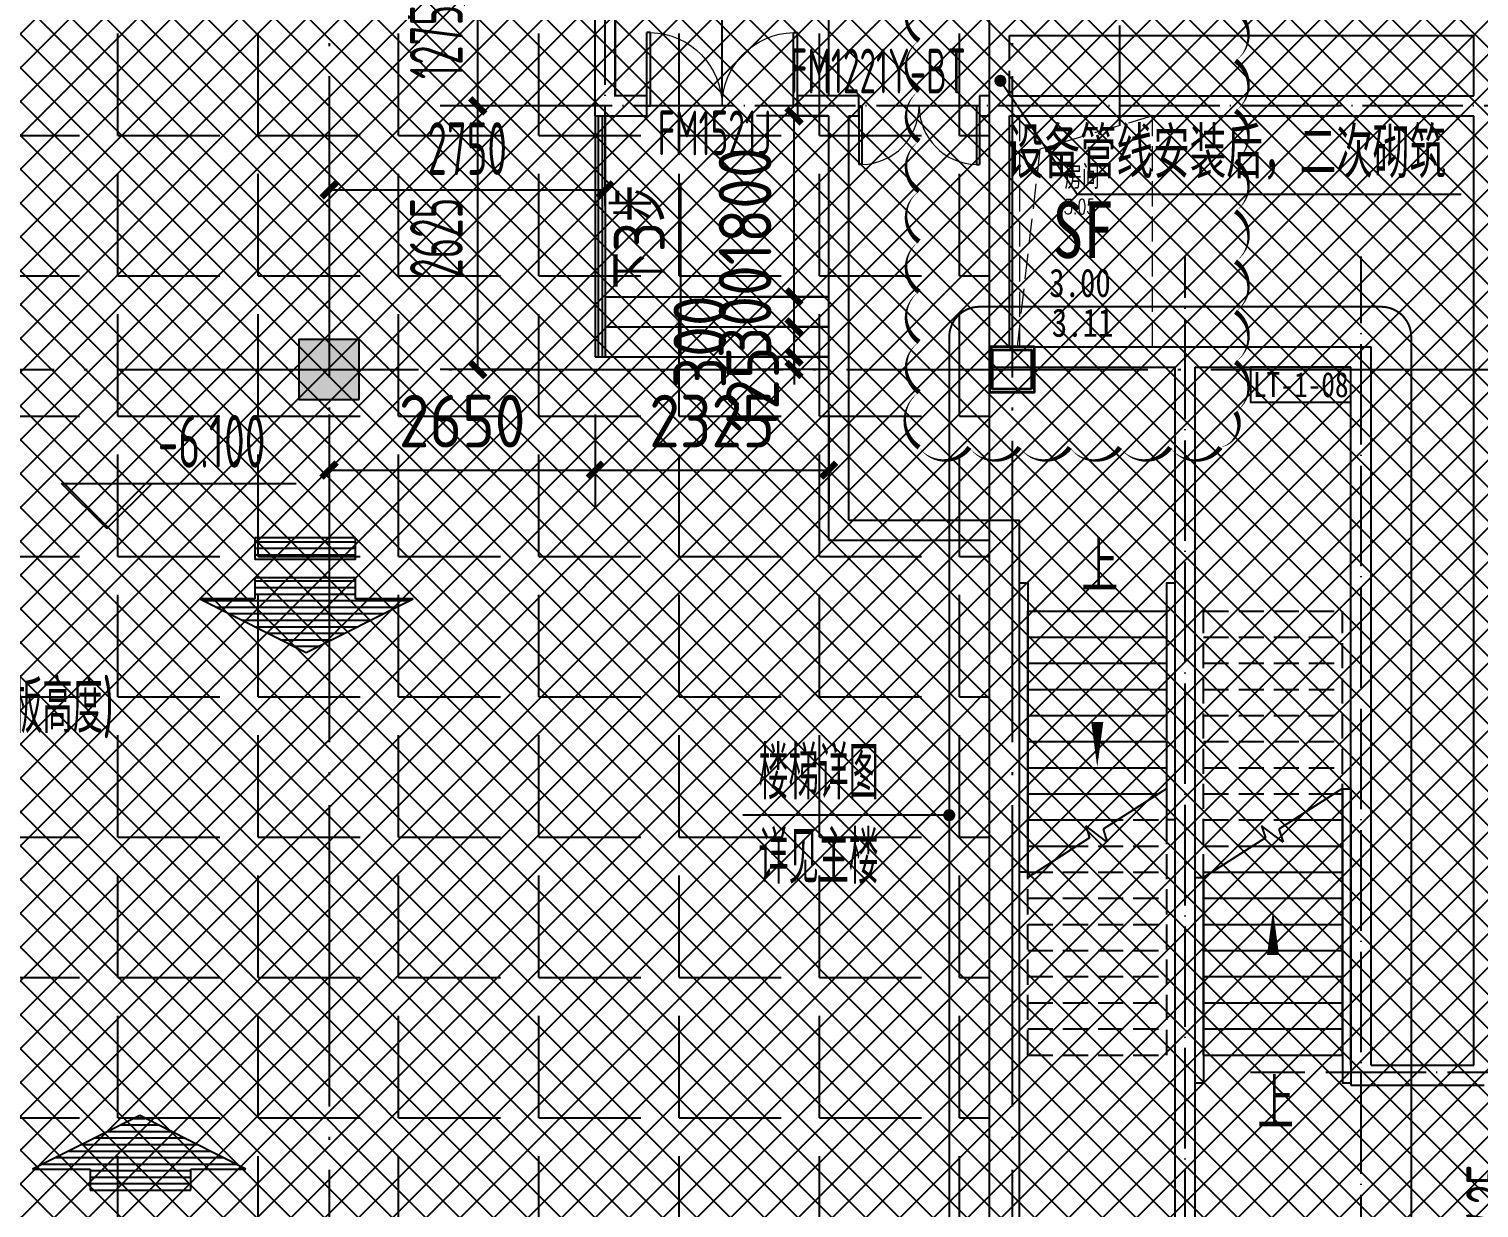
# Model space of a CAD drawing. Extents: x -473190 to 2138458, y -81875 to 2633646.
# Drawn here: x -23486 to -9048, y 101462 to 113201 of the extents above; entities that cross this region are included whole.
import ezdxf
from ezdxf.enums import TextEntityAlignment as Align

# ---------------------------------------------------------------- set-up
doc = ezdxf.new("R2010")
doc.units = 0
doc.header["$LTSCALE"] = 1000
for name, pattern in [('__DASH', [0.35, 0.25, -0.1]), ('DASH', [0.35, 0.25, -0.1]), ('DOTE', [2.42, 2, -0.2, 0.02, -0.2])]:
    doc.linetypes.add(name, pattern=pattern)
for name, color, linetype, lineweight in [('A-2F-WALL$0$A-PUB_TEXT', 7, 'Continuous', 15), ('HOLE', 52, 'Continuous', 15), ('钢柱', 51, 'Continuous', 35)]:
    doc.layers.add(name, color=color, linetype=linetype, lineweight=lineweight)
for name, color, linetype in [('A-BEAM', 4, 'Continuous'), ('A-COLUMN', 2, 'Continuous'), ('A-DIM_ELEV', 3, 'Continuous'), ('A-DIM_SYMB', 3, 'Continuous'), ('A-PUB_TEXT', 7, 'Continuous'), ('A-ROOM_NAME', 23, 'Continuous'), ('A-STAIR', 3, 'Continuous'), ('A-WALL', 2, 'Continuous'), ('DIM_LEAD', 3, 'Continuous'), ('DIM_SYMB', 3, 'Continuous'), ('DOOR_FIRE', 4, 'Continuous'), ('DOOR_FIRE_TEXT', 7, 'Continuous'), ('DOTE', 1, 'DOTE'), ('HANDRAIL', 3, 'Continuous'), ('PUB_DIM', 3, 'Continuous'), ('PUB_HATCH', 8, 'Continuous'), ('PUB_TEXT', 7, 'Continuous'), ('SPACE', 7, 'Continuous'), ('SRC-03F$0$A-SYMB-NUMB-T', 4, 'Continuous'), ('SRC-03F$0$A-WALL', 7, 'Continuous'), ('索引线', 252, 'Continuous'), ('雨棚投影', 147, 'Continuous')]:
    doc.layers.add(name, color=color, linetype=linetype)
doc.styles.add('8B2_01', font='simhei.ttf', dxfattribs={"width": 0.8})
doc.styles.add('8B2_02', font='tssdeng.shx', dxfattribs={"width": 0.6, "bigfont": 'TSSDCHN.shx'})
doc.styles.add('_TCH_DIM', font='SIMPLEX', dxfattribs={"bigfont": 'GBCBIG'})
doc.styles.add('_TCH_DIM_T3', font='tssdeng.shx', dxfattribs={"width": 0.564706, "bigfont": '@@@tssdchn.shx'})
doc.styles.add('_TCH_SPACE', font='SIMPLEX', dxfattribs={"height": 5, "bigfont": 'GBCBIG'})
doc.styles.add('_TCH_WINDOW', font='tssdeng.shx', dxfattribs={"width": 0.8, "height": 3.5, "bigfont": 'tssdchn.shx'})
doc.styles.add('SRC-03F$0$ECADI-TXT', font='simplex.shx', dxfattribs={"bigfont": 'hztxt.shx'})
doc.styles.get("Standard").update_dxf_attribs({"font": 'gbenor.shx', "bigfont": 'gbcbig.shx'})
doc.styles.add('STANDARD_T3', font='gbenor.shx', dxfattribs={"bigfont": 'gbcbig.shx'})
doc.dimstyles.new('_TCH_ARCH&&150', dxfattribs={"dimtxt": 525, "dimasz": 150, "dimexe": 375, "dimexo": 450, "dimgap": 150, "dimtad": 1, "dimdec": 0, "dimzin": 0, "dimdsep": 46, "dimtxsty": '_TCH_DIM_T3', "dimblk": 'ARCHTICK', "dimcen": 0.09, "dimclrt": 7, "dimazin": 2, "dimtfac": 1, "dimtdec": 0, "dimtix": 1, "dimtmove": 2, "dimatfit": 3, "dimfxl": 0, "dimtolj": 1, "dimtzin": 0, "dimarcsym": 0})
doc.dimstyles.new('STANDARD&&150', dxfattribs={"dimtxt": 525, "dimasz": 150, "dimexe": 375, "dimexo": 450, "dimgap": 225, "dimtad": 1, "dimdec": 0, "dimzin": 0, "dimdsep": 46, "dimtxsty": 'STANDARD_T3', "dimblk": 'ARCHTICK', "dimcen": 0.09, "dimadec": 0, "dimazin": 0, "dimtfac": 1, "dimtdec": 0, "dimtix": 1, "dimtmove": 2, "dimatfit": 3, "dimfxl": 0, "dimtolj": 1, "dimtzin": 0, "dimarcsym": 0})
pattern_1 = [(180, (1311608.96, -1168846.2), (8e-15, -101.6), [])]

# ---------------------------------------------------------------- blocks, each defined once
blk = doc.blocks.new('_ArchTick')
at = {"color": 0, "linetype": 'ByBlock', "const_width": 0.4}
blk.add_lwpolyline([(-0.5, -0.5), (0.5, 0.5)], dxfattribs=at)
blk = doc.blocks.new('*D5297')
at = {"layer": 'Defpoints', "color": 0, "transparency": 16777216}
for p in [(80981, -84993), (81636, -84993), (81636, -86418)]:
    blk.add_point(p, dxfattribs=at)
at = {"layer": 'PUB_DIM', "color": 0, "lineweight": -2, "transparency": 16777216}
for p, q in [((81186, -84993), (80606, -84993)), ((80981, -86418), (80981, -84993)), ((81186, -86418), (80606, -86418))]:
    blk.add_line(p, q, dxfattribs=at)
at = {"layer": 'PUB_DIM', "color": 0, "lineweight": -2, "transparency": 16777216, "xscale": 150, "yscale": 150, "zscale": 150}
for p, rotation in [((80981, -84993), 90), ((80981, -86418), 270)]:
    blk.add_blockref('_ArchTick', p, dxfattribs=dict(at, rotation=rotation))
at = {"layer": 'PUB_DIM', "color": 7, "transparency": 16777216, "insert": (80569, -85706), "char_height": 525, "attachment_point": 5, "rotation": 90, "style": '_TCH_DIM_T3'}
blk.add_mtext('\\A1;1425', dxfattribs=at)
blk = doc.blocks.new('TH66')
h = blk.add_hatch()
h.set_pattern_fill('ANSI31', color=246, scale=64, angle=135, style=0)
h.set_pattern_definition(pattern_1)
h.paths.add_polyline_path([(1277447, 511619), (1277447, 511948), (1278305, 511948), (1276651, 512782), (1274986, 511948), (1275880, 511948), (1275880, 511619)])
h = blk.add_hatch()
h.set_pattern_fill('ANSI31', color=246, scale=64, angle=135, style=0)
h.set_pattern_definition(pattern_1)
h.paths.add_polyline_path([(1277447, 510999), (1277447, 511335), (1275880, 511335), (1275880, 510999)])
at = {"color": 2}
for p, q in [((1276651, 512782), (1274986, 511948)), ((1278305, 511948), (1276651, 512782)), ((1274986, 511948), (1275880, 511948)), ((1275880, 511948), (1275880, 511619)), ((1277447, 511948), (1278305, 511948)), ((1277447, 511619), (1277447, 511948)), ((1275880, 511619), (1277447, 511619)), ((1275880, 511335), (1277447, 511335)), ((1275880, 511335), (1275880, 510999)), ((1277447, 510999), (1277447, 511335)), ((1275880, 510999), (1277447, 510999))]:
    blk.add_line(p, q, dxfattribs=at)
blk = doc.blocks.new('A$C145B3C7C')
h = blk.add_hatch()
h.set_pattern_fill('ANSI31', color=5, scale=40.96, angle=315, style=0)
h.set_pattern_definition([(360, (-157282.66, -26652.794), (3e-14, 65.024), [])])
h.paths.add_polyline_path([(61472, -59326), (61472, -59115), (62021, -59115), (60963, -58582), (59897, -59115), (60469, -59115), (60469, -59326)])
at = {"color": 2}
for p, q in [((60963, -58582), (59897, -59115)), ((62021, -59115), (60963, -58582)), ((59897, -59115), (60469, -59115)), ((60469, -59115), (60469, -59326)), ((61472, -59115), (62021, -59115)), ((61472, -59326), (61472, -59115)), ((60469, -59326), (61472, -59326))]:
    blk.add_line(p, q, dxfattribs=at)
at = {"xscale": 0.6400000000000001, "yscale": 0.6400000000000001, "zscale": 0.6400000000000001, "rotation": 180}
blk.add_blockref('TH66', (879676, 274208), dxfattribs=at)
blk = doc.blocks.new('A$C00330F2E')
at = {"layer": '钢柱', "color": 4, "lineweight": 35}
for points in [[(40675, -45100), (40225, -45100), (40225, -45550), (40675, -45550)], [(40645, -45520), (40255, -45520), (40255, -45130), (40645, -45130)]]:
    blk.add_lwpolyline(points, close=True, dxfattribs=at)
blk = doc.blocks.new('A$C4F5A101F')
at = {"layer": 'DOTE', "color": 16, "linetype": 'DOTE', "ltscale": 1.5}
for p, q in [((-223139.7, 16373.7), (-223139.7, -213765.2)), ((-216339.7, 16373.7), (-216339.7, -213765.2)), ((-297848.4, -48257.4), (-173939.7, -48257.4))]:
    blk.add_line(p, q, dxfattribs=at)
blk = doc.blocks.new('*D5505')
at = {"layer": 'Defpoints', "color": 0, "transparency": 16777216}
for p in [(36005, -28675), (36991, -28675), (36991, -31300)]:
    blk.add_point(p, dxfattribs=at)
at = {"layer": 'PUB_DIM', "color": 0, "lineweight": -2, "transparency": 16777216}
for p, q in [((36541, -28675), (35630, -28675)), ((36005, -31300), (36005, -28675)), ((36541, -31300), (35630, -31300))]:
    blk.add_line(p, q, dxfattribs=at)
at = {"layer": 'PUB_DIM', "color": 0, "lineweight": -2, "transparency": 16777216, "xscale": 150, "yscale": 150, "zscale": 150}
for p, rotation in [((36005, -28675), 90), ((36005, -31300), 270)]:
    blk.add_blockref('_ArchTick', p, dxfattribs=dict(at, rotation=rotation))
at = {"layer": 'PUB_DIM', "color": 7, "transparency": 16777216, "insert": (35593, -29988), "char_height": 525, "attachment_point": 5, "rotation": 90, "style": '_TCH_DIM_T3'}
blk.add_mtext('\\A1;2625', dxfattribs=at)
blk = doc.blocks.new('*D5506')
at = {"layer": 'Defpoints', "color": 0, "transparency": 16777216}
for p in [(36005, -27400), (36991, -27400), (36991, -28675)]:
    blk.add_point(p, dxfattribs=at)
at = {"layer": 'PUB_DIM', "color": 0, "lineweight": -2, "transparency": 16777216}
for p, q in [((36541, -27400), (35630, -27400)), ((36005, -28675), (36005, -27400)), ((36541, -28675), (35630, -28675))]:
    blk.add_line(p, q, dxfattribs=at)
at = {"layer": 'PUB_DIM', "color": 0, "lineweight": -2, "transparency": 16777216, "xscale": 150, "yscale": 150, "zscale": 150}
for p, rotation in [((36005, -27400), 90), ((36005, -28675), 270)]:
    blk.add_blockref('_ArchTick', p, dxfattribs=dict(at, rotation=rotation))
at = {"layer": 'PUB_DIM', "color": 7, "transparency": 16777216, "insert": (35593, -28038), "char_height": 525, "attachment_point": 5, "rotation": 90, "style": '_TCH_DIM_T3'}
blk.add_mtext('\\A1;1275', dxfattribs=at)
blk = doc.blocks.new('*D5539')
at = {"layer": 'Defpoints', "color": 0, "transparency": 16777216}
for p in [(34525, -28715), (37275, -28715), (37275, -29512)]:
    blk.add_point(p, dxfattribs=at)
at = {"layer": 'PUB_DIM', "color": 0, "lineweight": -2, "transparency": 16777216}
for p, q in [((34525, -29165), (34525, -29887)), ((37275, -29165), (37275, -29887)), ((34525, -29512), (37275, -29512))]:
    blk.add_line(p, q, dxfattribs=at)
at = {"layer": 'PUB_DIM', "color": 0, "lineweight": -2, "transparency": 16777216, "xscale": 150, "yscale": 150, "zscale": 150, "rotation": 180}
blk.add_blockref('_ArchTick', (34525, -29512), dxfattribs=at)
at = {"layer": 'PUB_DIM', "color": 0, "lineweight": -2, "transparency": 16777216, "xscale": 150, "yscale": 150, "zscale": 150}
blk.add_blockref('_ArchTick', (37275, -29512), dxfattribs=at)
at = {"layer": 'PUB_DIM', "color": 7, "transparency": 16777216, "insert": (35900, -29100), "char_height": 525, "attachment_point": 5, "style": '_TCH_DIM_T3'}
blk.add_mtext('\\A1;2750', dxfattribs=at)
blk = doc.blocks.new('SRC-03F$0$ECADI-TAG-CODE')
at = {"layer": 'SRC-03F$0$A-SYMB-NUMB-T', "color": 1}
blk.add_lwpolyline([(3.41, 8.1), (13.41, 8.1), (13.41, 4.6), (3.41, 4.6)], close=True, dxfattribs=at)
at = {"layer": 'SRC-03F$0$A-SYMB-NUMB-T', "style": 'SRC-03F$0$ECADI-TXT', "width": 0.7}
blk.add_attdef('CODE', text='', height=2.5, dxfattribs=at).set_placement((8.41, 6.35), align=Align.MIDDLE_CENTER)
blk = doc.blocks.new('A$C70756D1A')
at = {"layer": 'HANDRAIL'}
for points in [[(2225, 0), (2225, 0), (2225, -2400)], [(2255, 0), (2255, -2400)], [(2295, 0), (2295, -2400)], [(2325, 0), (2325, -2400)], [(2225, -1800), (0, -1800)], [(2225, -2100), (0, -2100)], [(2325, -2400), (0, -2400)]]:
    blk.add_lwpolyline(points, dxfattribs=at)
blk = doc.blocks.new('_FZH')
blk.add_lwpolyline([(-0.5, -0.5), (0.5, -0.5), (0.5, 0.5), (-0.5, 0.5)], close=True)
at = {"layer": 'PUB_HATCH'}
blk.add_solid([(-0.5, -0.5), (0.5, -0.5), (-0.5, 0.5), (0.5, 0.5)], dxfattribs=at)
blk = doc.blocks.new('zzzzzzzzzzzzzzzz')
at = {"layer": 'A-COLUMN'}
for p, q in [((-31384, -220035), (-31834, -220035)), ((-31834, -220035), (-31834, -220485)), ((-31384, -220485), (-31384, -220035)), ((-31834, -220485), (-31384, -220485))]:
    blk.add_line(p, q, dxfattribs=at)
blk.add_blockref('A$C00330F2E', (-72059, -174935))
at = {"layer": 'A-COLUMN', "xscale": 600, "yscale": 600, "zscale": 600, "rotation": 90}
blk.add_blockref('_FZH', (-38409, -220260), dxfattribs=at)
blk = doc.blocks.new('A$C11751E51')
blk.add_lwpolyline([(-81256.5, 85527.4, 0, 50, 0.5205671), (-81256.5, 85027.4, 0, 50, 0.5205671), (-81256.5, 84527.4, 0, 50, 0.5205671), (-81256.5, 84027.4, 0, 50, 0.5205671), (-81256.5, 83527.4, 0, 50, 0.5205671), (-81256.5, 83027.4, 0, 50, 0.5205671), (-81256.5, 82527.4, 0, 50, 0.5205671), (-81256.5, 82027.4, 0, 50, 0.5205671), (-81256.5, 81527.4, 0, 50, 0.5205671), (-81256.5, 80977.4, 0, 50, 0.5205671), (-80756.5, 80977.4, 0, 50, 0.5205671), (-80256.5, 80977.4, 0, 50, 0.5205671), (-79756.5, 80977.4, 0, 50, 0.5205671), (-79256.5, 80977.4, 0, 50, 0.5205671), (-78756.5, 80977.4, 0, 50, 0.5205671), (-78256.5, 80977.4, 0, 50, 0.5205671), (-78106.5, 81327.4, 0, 50, 0.5205671), (-78106.5, 81827.4, 0, 50, 0.5205671), (-78106.5, 82327.4, 0, 50, 0.5205671), (-78106.5, 82827.4, 0, 50, 0.5205671), (-78106.5, 83327.4, 0, 50, 0.5205671), (-78106.5, 83827.4, 0, 50, 0.5205671), (-78106.5, 84327.4, 0, 50, 0.5205671), (-78106.5, 84827.4, 0, 50, 0.5205671), (-78106.5, 85327.4, 0, 50, 0.5205671)], format="xyseb")
at = {"layer": 'HOLE', "linetype": 'DASH'}
blk.add_lwpolyline([(-78931.5, 84277.4), (-80053, 83948), (-80281.5, 81977.4)], dxfattribs=at)
blk.add_lwpolyline([(-78931.5, 81977.4), (-78931.5, 84277.4), (-80257.7, 84277.4), (-80257.7, 81977.4)], close=True, dxfattribs=at)
at = {"layer": 'SPACE', "style": '_TCH_SPACE'}
blk.add_text('房间', height=241.13, dxfattribs=at).set_placement((-79808.5, 83549.4))
at = {"layer": 'SPACE', "style": '_TCH_SPACE', "width": 0.705882}
blk.add_text('3.05', height=148.75, dxfattribs=at).set_placement((-79815.6, 83300))
blk = doc.blocks.new('ADFASDF')
h = blk.add_hatch()
h.set_pattern_fill('ANSI37', color=8, scale=150)
h.set_pattern_definition([(45, (0, 0), (-168.3798, 168.3798), []), (135, (0, 0), (-168.3798, -168.3798), [])])
h.paths.add_polyline_path([(521397, 239186), (521397, 224886), (539697, 224886), (539697, 169261), (524947, 169261), (524947, 171211), (527822, 171211), (527922, 176611), (501318, 176611), (501125, 109884), (530547, 109887), (530547, 107449), (538188, 100503), (536147, 98236), (540086, 94690), (517812, 69953), (517812, 59790), (482108, 20136), (405247, 20136), (405247, 26086), (391997, 40436), (391997, 64736), (399997, 64738), (399997, 239186), (409022, 239186)])
blk = doc.blocks.new('*D3518')
at = {"layer": 'Defpoints', "color": 0, "transparency": 16777216}
for p in [(-20498, 109814), (-17848, 109814), (-17848, 108809)]:
    blk.add_point(p, dxfattribs=at)
at = {"layer": 'PUB_DIM', "color": 0, "lineweight": -2, "transparency": 16777216}
for p, q in [((-20498, 109364), (-20498, 108434)), ((-17848, 109364), (-17848, 108434)), ((-20498, 108809), (-17848, 108809))]:
    blk.add_line(p, q, dxfattribs=at)
at = {"layer": 'PUB_DIM', "color": 0, "lineweight": -2, "transparency": 16777216, "xscale": 150, "yscale": 150, "zscale": 150, "rotation": 180}
blk.add_blockref('_ArchTick', (-20498, 108809), dxfattribs=at)
at = {"layer": 'PUB_DIM', "color": 0, "lineweight": -2, "transparency": 16777216, "xscale": 150, "yscale": 150, "zscale": 150}
blk.add_blockref('_ArchTick', (-17848, 108809), dxfattribs=at)
at = {"layer": 'PUB_DIM', "color": 0, "transparency": 16777216, "insert": (-19173, 109297), "char_height": 525, "attachment_point": 5, "style": 'STANDARD_T3'}
blk.add_mtext('\\A1;2650', dxfattribs=at)
blk = doc.blocks.new('*D3519')
at = {"layer": 'Defpoints', "color": 0, "transparency": 16777216}
for p in [(-17848, 109814), (-15523, 109814), (-15523, 108809)]:
    blk.add_point(p, dxfattribs=at)
at = {"layer": 'PUB_DIM', "color": 0, "lineweight": -2, "transparency": 16777216}
for p, q in [((-17848, 109364), (-17848, 108434)), ((-15523, 109364), (-15523, 108434)), ((-17848, 108809), (-15523, 108809))]:
    blk.add_line(p, q, dxfattribs=at)
at = {"layer": 'PUB_DIM', "color": 0, "lineweight": -2, "transparency": 16777216, "xscale": 150, "yscale": 150, "zscale": 150, "rotation": 180}
blk.add_blockref('_ArchTick', (-17848, 108809), dxfattribs=at)
at = {"layer": 'PUB_DIM', "color": 0, "lineweight": -2, "transparency": 16777216, "xscale": 150, "yscale": 150, "zscale": 150}
blk.add_blockref('_ArchTick', (-15523, 108809), dxfattribs=at)
at = {"layer": 'PUB_DIM', "color": 0, "transparency": 16777216, "insert": (-16685, 109297), "char_height": 525, "attachment_point": 5, "style": 'STANDARD_T3'}
blk.add_mtext('\\A1;2325', dxfattribs=at)
blk = doc.blocks.new('*D3520')
at = {"layer": 'Defpoints', "color": 0, "transparency": 16777216}
for p in [(-15868, 112336), (-15079, 112336), (-15079, 110536)]:
    blk.add_point(p, dxfattribs=at)
at = {"layer": 'PUB_DIM', "color": 0, "lineweight": -2, "transparency": 16777216}
for p, q in [((-15529, 112336), (-16243, 112336)), ((-15868, 110536), (-15868, 112336)), ((-15529, 110536), (-16243, 110536))]:
    blk.add_line(p, q, dxfattribs=at)
at = {"layer": 'PUB_DIM', "color": 0, "lineweight": -2, "transparency": 16777216, "xscale": 150, "yscale": 150, "zscale": 150}
for p, rotation in [((-15868, 112336), 90), ((-15868, 110536), 270)]:
    blk.add_blockref('_ArchTick', p, dxfattribs=dict(at, rotation=rotation))
at = {"layer": 'PUB_DIM', "color": 0, "transparency": 16777216, "insert": (-16356, 111436), "char_height": 525, "attachment_point": 5, "rotation": 90, "style": 'STANDARD_T3'}
blk.add_mtext('\\A1;1800', dxfattribs=at)
blk = doc.blocks.new('*D3521')
at = {"layer": 'Defpoints', "color": 0, "transparency": 16777216}
for p in [(-15868, 110536), (-15079, 110536), (-15079, 110236)]:
    blk.add_point(p, dxfattribs=at)
at = {"layer": 'PUB_DIM', "color": 0, "lineweight": -2, "transparency": 16777216}
for p, q in [((-15868, 110536), (-15868, 110686)), ((-15529, 110536), (-16243, 110536)), ((-15868, 110236), (-15868, 110536)), ((-15529, 110236), (-16243, 110236)), ((-15868, 110236), (-15868, 110086))]:
    blk.add_line(p, q, dxfattribs=at)
at = {"layer": 'PUB_DIM', "color": 0, "lineweight": -2, "transparency": 16777216, "xscale": 150, "yscale": 150, "zscale": 150}
for p, rotation in [((-15868, 110536), 270), ((-15868, 110236), 90)]:
    blk.add_blockref('_ArchTick', p, dxfattribs=dict(at, rotation=rotation))
at = {"layer": 'PUB_DIM', "color": 0, "transparency": 16777216, "insert": (-16356, 110386), "char_height": 525, "attachment_point": 5, "rotation": 90, "style": 'STANDARD_T3'}
blk.add_mtext('\\A1;300', dxfattribs=at)
blk = doc.blocks.new('*D3522')
at = {"layer": 'Defpoints', "color": 0, "transparency": 16777216}
for p in [(-15868, 110236), (-15079, 110236), (-15079, 109936)]:
    blk.add_point(p, dxfattribs=at)
at = {"layer": 'PUB_DIM', "color": 0, "lineweight": -2, "transparency": 16777216}
for p, q in [((-15868, 110236), (-15868, 110386)), ((-15529, 110236), (-16243, 110236)), ((-15868, 109936), (-15868, 110236)), ((-15529, 109936), (-16243, 109936)), ((-15868, 109936), (-15868, 109786))]:
    blk.add_line(p, q, dxfattribs=at)
at = {"layer": 'PUB_DIM', "color": 0, "lineweight": -2, "transparency": 16777216, "xscale": 150, "yscale": 150, "zscale": 150}
for p, rotation in [((-15868, 110236), 270), ((-15868, 109936), 90)]:
    blk.add_blockref('_ArchTick', p, dxfattribs=dict(at, rotation=rotation))
at = {"layer": 'PUB_DIM', "color": 0, "transparency": 16777216, "insert": (-16806, 110086), "char_height": 525, "attachment_point": 5, "rotation": 90, "style": 'STANDARD_T3'}
blk.add_mtext('\\A1;300', dxfattribs=at)
blk = doc.blocks.new('*D3523')
at = {"layer": 'Defpoints', "color": 0, "transparency": 16777216}
for p in [(-15868, 109936), (-15079, 109936), (-15079, 109811)]:
    blk.add_point(p, dxfattribs=at)
at = {"layer": 'PUB_DIM', "color": 0, "lineweight": -2, "transparency": 16777216}
for p, q in [((-15868, 109936), (-15868, 110086)), ((-15529, 109936), (-16243, 109936)), ((-15868, 109811), (-15868, 109936)), ((-15529, 109811), (-16243, 109811)), ((-15868, 109811), (-15868, 109661))]:
    blk.add_line(p, q, dxfattribs=at)
at = {"layer": 'PUB_DIM', "color": 0, "lineweight": -2, "transparency": 16777216, "xscale": 150, "yscale": 150, "zscale": 150}
for p, rotation in [((-15868, 109936), 270), ((-15868, 109811), 90)]:
    blk.add_blockref('_ArchTick', p, dxfattribs=dict(at, rotation=rotation))
at = {"layer": 'PUB_DIM', "color": 0, "transparency": 16777216, "insert": (-16281, 109614), "char_height": 525, "attachment_point": 5, "rotation": 90, "style": 'STANDARD_T3'}
blk.add_mtext('\\A1;125', dxfattribs=at)
blk = doc.blocks.new('*D3538')
at = {"layer": 'Defpoints', "color": 0, "transparency": 16777216}
for p in [(-16585, 113392), (-17648, 112080), (-16585, 112080)]:
    blk.add_point(p, dxfattribs=at)
at = {"layer": 'PUB_DIM', "color": 0, "lineweight": -2, "transparency": 16777216}
for p, q in [((-17648, 112530), (-17648, 113767)), ((-16585, 112530), (-16585, 113767)), ((-17648, 113392), (-17798, 113392)), ((-17648, 113392), (-16585, 113392)), ((-16585, 113392), (-16435, 113392))]:
    blk.add_line(p, q, dxfattribs=at)
at = {"layer": 'PUB_DIM', "color": 0, "lineweight": -2, "transparency": 16777216, "xscale": 150, "yscale": 150, "zscale": 150}
blk.add_blockref('_ArchTick', (-17648, 113392), dxfattribs=at)
at = {"layer": 'PUB_DIM', "color": 0, "lineweight": -2, "transparency": 16777216, "xscale": 150, "yscale": 150, "zscale": 150, "rotation": 180}
blk.add_blockref('_ArchTick', (-16585, 113392), dxfattribs=at)
at = {"layer": 'PUB_DIM', "color": 0, "transparency": 16777216, "insert": (-17116, 113880), "char_height": 525, "attachment_point": 5, "style": 'STANDARD_T3'}
blk.add_mtext('\\A1;1063', dxfattribs=at)
blk = doc.blocks.new('*D3539')
at = {"layer": 'Defpoints', "color": 0, "transparency": 16777216}
for p in [(-15523, 113392), (-16585, 112080), (-15523, 112080)]:
    blk.add_point(p, dxfattribs=at)
at = {"layer": 'PUB_DIM', "color": 0, "lineweight": -2, "transparency": 16777216}
for p, q in [((-16585, 112530), (-16585, 113767)), ((-15523, 112530), (-15523, 113767)), ((-16585, 113392), (-16735, 113392)), ((-16585, 113392), (-15523, 113392)), ((-15523, 113392), (-15373, 113392))]:
    blk.add_line(p, q, dxfattribs=at)
at = {"layer": 'PUB_DIM', "color": 0, "lineweight": -2, "transparency": 16777216, "xscale": 150, "yscale": 150, "zscale": 150}
blk.add_blockref('_ArchTick', (-16585, 113392), dxfattribs=at)
at = {"layer": 'PUB_DIM', "color": 0, "lineweight": -2, "transparency": 16777216, "xscale": 150, "yscale": 150, "zscale": 150, "rotation": 180}
blk.add_blockref('_ArchTick', (-15523, 113392), dxfattribs=at)
at = {"layer": 'PUB_DIM', "color": 0, "transparency": 16777216, "insert": (-16054, 113880), "char_height": 525, "attachment_point": 5, "style": 'STANDARD_T3'}
blk.add_mtext('\\A1;1063', dxfattribs=at)
blk = doc.blocks.new('$DorLib2D$00000002')
for p, q in [((-0.5, 0), (-0.5, 0.4875)), ((-0.475, 0.4875), (-0.5, 0.4875)), ((-0.475, 0), (-0.475, 0.4875)), ((0.475, 0), (0.475, 0.4875)), ((0.475, 0.4875), (0.5, 0.4875)), ((0.5, 0), (0.5, 0.4875)), ((-0.5, 0), (-0.475, 0)), ((0.5, 0), (0.475, 0))]:
    blk.add_line(p, q)
at = {"lineweight": 13}
for centre, start, end in [((-0.4875, 0), 0, 88.53072), ((0.4875, 0), 91.46928, 180)]:
    blk.add_arc(centre, 0.4875, start, end, dxfattribs=at)
blk = doc.blocks.new('A$C3672542B')
at = {"layer": 'PUB_DIM'}
dim = blk.add_aligned_dim(p1=(81636.1, -86418.2), p2=(81636.1, -84993.2), distance=654.8, dimstyle='_TCH_ARCH&&150', dxfattribs=at)
dim.commit()
dim.dimension.update_dxf_attribs({"geometry": '*D5297', "text_midpoint": (80568.7, -85705.7)})
blk = doc.blocks.new('A$C2B5B1B2C')
at = {"layer": 'DOTE', "linetype": 'DOTE', "ltscale": 0.5}
for p, q in [((42399.6, -28875), (42399.6, -22550)), ((37275, -29675), (37275, -26400)), ((47025, -28675), (36250, -28675)), ((43050, -41475), (43050, -30175)), ((44800, -40517.9), (44800, -30175)), ((51500, -38300), (43700, -38300))]:
    blk.add_line(p, q, dxfattribs=at)
at = {"layer": 'PUB_DIM'}
for p1, p2, distance, picture, middle in [((36991.2, -28675), (36991.2, -27400), 985.9, '*D5506', (35592.8, -28037.5)), ((36991.2, -31300), (36991.2, -28675), 985.9, '*D5505', (35592.8, -29987.5)), ((34525, -28714.8), (37275, -28714.8), -797.4, '*D5539', (35900, -29099.7))]:
    dim = blk.add_aligned_dim(p1=p1, p2=p2, distance=distance, dimstyle='_TCH_ARCH&&150', dxfattribs=at)
    dim.commit()
    dim.dimension.update_dxf_attribs({"geometry": picture, "text_midpoint": middle})

msp = doc.modelspace()

# ---------------------------------------------------------------- hatches: boundary and pattern name
h = msp.add_hatch()
h.set_pattern_fill('ANGLE', color=252, scale=400)
h.set_pattern_definition([(0, (17910.9, 330071), (0, 1397), [1016, -381]), (90, (17910.9, 330071), (-1397, 9e-14), [1016, -381])])
h.paths.add_polyline_path([(-13922.7, 101035.6), (-36072.7, 101035.6), (-36072.7, 118585.6), (-13922.7, 118585.6)])
at = {"layer": 'DIM_SYMB'}
msp.add_hatch(color=256, dxfattribs=at).paths.add_polyline_path([(-16997.4, 109935.6), (-16997.4, 110385.6), (-17057.4, 110385.6)])

# ---------------------------------------------------------------- linework, layer by layer
at = {"layer": 'A-BEAM'}
for points in [[(-13540.7, 104805.6), (-13622.7, 104805.6), (-13622.7, 107686.3), (-13540.7, 107686.3)], [(-12075.1, 105325.6), (-12157.1, 105325.6), (-12157.1, 107686.3), (-12075.1, 107686.3)], [(-10404.7, 105636.6), (-10322.7, 105636.6), (-10322.7, 102704.9), (-10404.7, 102704.9)], [(-11872.7, 104753.8), (-11790.7, 104753.8), (-11790.7, 102704.9), (-11872.7, 102704.9)]]:
    msp.add_lwpolyline(points, close=True, dxfattribs=at)
at = {"layer": 'A-DIM_ELEV'}
for p, q in [((-22711, 108226.2), (-23161, 108676.2)), ((-23161, 108676.2), (-20827.2, 108676.2)), ((-22711, 108226.2), (-22261, 108676.2))]:
    msp.add_line(p, q, dxfattribs=at)
at = {"layer": 'A-DIM_SYMB'}
for points in [[(-12848.9, 107515.6, 0, 0, 0), (-12848.9, 105850.6, 0, 120, 0), (-12848.9, 106300.6, 0, 0, 0)], [(-11098.9, 102848.3, 0, 0, 0), (-11098.9, 104430.6, 0, 120, 0), (-11098.9, 103980.6, 0, 0, 0)]]:
    msp.add_lwpolyline(points, format="xyseb", dxfattribs=at)
at = {"layer": 'A-STAIR', "color": 8, "linetype": '__DASH'}
for p, q in [((-13540.7, 102985.6), (-13540.7, 107405.6)), ((-13540.7, 107405.6), (-12157.1, 107405.6)), ((-12157.1, 102985.6), (-12157.1, 107405.6)), ((-11790.7, 102985.6), (-11790.7, 107405.6)), ((-11790.7, 107405.6), (-10407.1, 107405.6)), ((-10407.1, 102985.6), (-10407.1, 107405.6)), ((-13540.7, 107145.6), (-12157.1, 107145.6)), ((-11790.7, 107145.6), (-10407.1, 107145.6)), ((-13540.7, 106885.6), (-12157.1, 106885.6)), ((-11790.7, 106885.6), (-10407.1, 106885.6)), ((-13540.7, 106625.6), (-12157.1, 106625.6)), ((-11790.7, 106625.6), (-10407.1, 106625.6)), ((-13540.7, 106365.6), (-12157.1, 106365.6)), ((-11790.7, 106365.6), (-10407.1, 106365.6)), ((-13540.7, 106105.6), (-12157.1, 106105.6)), ((-11790.7, 106105.6), (-10407.1, 106105.6)), ((-13540.7, 105845.6), (-12157.1, 105845.6)), ((-11790.7, 105845.6), (-10407.1, 105845.6)), ((-13540.7, 105585.6), (-12157.1, 105585.6)), ((-11790.7, 105585.6), (-10407.1, 105585.6)), ((-13540.7, 105325.6), (-12157.1, 105325.6)), ((-11790.7, 105325.6), (-10407.1, 105325.6)), ((-13540.7, 105065.6), (-12157.1, 105065.6)), ((-11790.7, 105065.6), (-10407.1, 105065.6)), ((-13540.7, 104805.6), (-12157.1, 104805.6)), ((-11790.7, 104805.6), (-10407.1, 104805.6)), ((-13540.7, 104545.6), (-12157.1, 104545.6)), ((-11790.7, 104545.6), (-10407.1, 104545.6)), ((-13540.7, 104285.6), (-12157.1, 104285.6)), ((-11790.7, 104285.6), (-10407.1, 104285.6)), ((-13540.7, 104025.6), (-12157.1, 104025.6)), ((-11790.7, 104025.6), (-10407.1, 104025.6)), ((-13540.7, 103765.6), (-12157.1, 103765.6)), ((-11790.7, 103765.6), (-10407.1, 103765.6)), ((-13540.7, 103505.6), (-12157.1, 103505.6)), ((-11790.7, 103505.6), (-10407.1, 103505.6)), ((-13540.7, 103245.6), (-12157.1, 103245.6)), ((-11790.7, 103245.6), (-10407.1, 103245.6)), ((-13540.7, 102985.6), (-12157.1, 102985.6)), ((-11790.7, 102985.6), (-10407.1, 102985.6))]:
    msp.add_line(p, q, dxfattribs=at)
at = {"layer": 'A-STAIR'}
for p, q in [((-13540.7, 104753.6), (-13540.7, 107405.6)), ((-13540.7, 107405.6), (-12157.1, 107405.6)), ((-12157.1, 105637.6), (-12157.1, 107405.6)), ((-13540.7, 107145.6), (-12157.1, 107145.6)), ((-13540.7, 106885.6), (-12157.1, 106885.6)), ((-13540.7, 106625.6), (-12157.1, 106625.6)), ((-13540.7, 106365.6), (-12157.1, 106365.6)), ((-13540.7, 106105.6), (-12157.1, 106105.6)), ((-13540.7, 105845.6), (-12157.1, 105845.6)), ((-13540.7, 105585.6), (-12238.5, 105585.6)), ((-12157.1, 105637.6), (-12790, 105233.2)), ((-10407.1, 105637.6), (-11040, 105233.2)), ((-10488.5, 105585.6), (-10407.1, 105585.6)), ((-10407.1, 102985.6), (-10407.1, 105637.6)), ((-13540.7, 105325.6), (-12645.4, 105325.6)), ((-12749.3, 105104.5), (-12962.9, 105268)), ((-12962.9, 105268), (-12924.6, 105147.2)), ((-10999.3, 105104.5), (-11212.9, 105268)), ((-11212.9, 105268), (-11174.6, 105147.2)), ((-10895.4, 105325.6), (-10407.1, 105325.6)), ((-12924.6, 105147.2), (-13540.7, 104753.6)), ((-12790, 105233.2), (-12749.3, 105104.5)), ((-11174.6, 105147.2), (-11790.7, 104753.6)), ((-11040, 105233.2), (-10999.3, 105104.5)), ((-13540.7, 105065.6), (-13052.4, 105065.6)), ((-11302.4, 105065.6), (-10407.1, 105065.6)), ((-13540.7, 104805.6), (-13459.3, 104805.6)), ((-11790.7, 102985.6), (-11790.7, 104753.6)), ((-11709.3, 104805.6), (-10407.1, 104805.6)), ((-11790.7, 104545.6), (-10407.1, 104545.6)), ((-11790.7, 104285.6), (-10407.1, 104285.6)), ((-11790.7, 104025.6), (-10407.1, 104025.6)), ((-11790.7, 103765.6), (-10407.1, 103765.6)), ((-11790.7, 103505.6), (-10407.1, 103505.6)), ((-11790.7, 103245.6), (-10407.1, 103245.6)), ((-11790.7, 102985.6), (-10407.1, 102985.6))]:
    msp.add_line(p, q, dxfattribs=at)
at = {"layer": 'A-WALL'}
for p, q in [((-17647.7, 112535.6), (-17647.7, 113810.6)), ((-17847.7, 112335.6), (-17847.7, 113610.6)), ((-13722.7, 113135.6), (-12623.1, 113135.6)), ((-12623.1, 113135.6), (-9097.8, 113135.6)), ((-9097.8, 112535.6), (-9097.8, 113135.6)), ((-17335.2, 112535.6), (-17647.7, 112535.6)), ((-17335.2, 112335.6), (-17335.2, 112535.6)), ((-15422.7, 112535.6), (-15835.2, 112535.6)), ((-15835.2, 112535.6), (-15835.2, 112335.6)), ((-15222.7, 112535.6), (-15422.7, 112535.6)), ((-15222.7, 112335.6), (-15222.7, 112535.6)), ((-13922.7, 112535.6), (-14022.7, 112535.6)), ((-14022.7, 112535.6), (-14022.7, 112335.6)), ((-13722.7, 112535.6), (-9097.8, 112535.6)), ((-17847.7, 112335.6), (-17335.2, 112335.6)), ((-15835.2, 112335.6), (-15522.7, 112335.6)), ((-15522.7, 108110.6), (-15522.7, 112335.6)), ((-15322.7, 108310.6), (-15322.7, 112335.6)), ((-15322.7, 112335.6), (-15222.7, 112335.6)), ((-14022.7, 112335.6), (-13922.7, 112335.6)), ((-13922.7, 109835.6), (-13922.7, 112335.6)), ((-13722.7, 110035.6), (-13722.7, 112335.6)), ((-13722.7, 112335.6), (-9097.8, 112335.6)), ((-9097.8, 109985.6), (-9097.8, 112335.6)), ((-13722.7, 110035.6), (-11972.7, 110035.6)), ((-11972.7, 110035.6), (-10122.7, 110035.6)), ((-10122.7, 102885.6), (-10122.7, 110035.6)), ((-9097.8, 106680.6), (-9097.8, 109985.6)), ((-13922.7, 109835.6), (-12072.7, 109835.6)), ((-12072.7, 100735.6), (-12072.7, 109835.6)), ((-11872.7, 100735.6), (-11872.7, 109835.6)), ((-11872.7, 109835.6), (-10322.7, 109835.6)), ((-10322.7, 102885.6), (-10322.7, 109835.6)), ((-15322.7, 108310.6), (-13622.7, 108310.6)), ((-13622.7, 100735.6), (-13622.7, 108310.6)), ((-15522.7, 108110.6), (-13922.7, 108110.6)), ((-13922.7, 100635.6), (-13922.7, 108110.6)), ((-9097.8, 102885.6), (-9097.8, 106687.7)), ((-10322.7, 102885.6), (-10322.7, 102885.6)), ((-10322.7, 102885.6), (-10322.7, 102685.6)), ((-10122.7, 102885.6), (-9097.8, 102885.6)), ((-10322.7, 102685.6), (-10222.7, 102685.6)), ((-10222.7, 102685.6), (-8997.8, 102685.6))]:
    msp.add_line(p, q, dxfattribs=at)
at = {"layer": 'A-WALL', "linetype": 'DASH'}
for p, q in [((-13922.7, 112535.6), (-13922.7, 113235.6)), ((-13722.7, 112535.6), (-13722.7, 113135.6))]:
    msp.add_line(p, q, dxfattribs=at)
at = {"layer": 'DIM_LEAD'}
for p, q in [((-13813.7, 112685.1), (-13050, 111557.6)), ((-13050, 111557.6), (-9226.1, 111557.6)), ((-15277.5, 105373.6), (-16378.9, 105373.6)), ((-14322.7, 105373.6), (-15277.5, 105373.6)), ((-14322.7, 105373.6), (-15277.5, 105373.6)), ((-14322.7, 105373.6), (-15277.5, 105373.6)), ((-14322.7, 105373.6), (-15277.5, 105373.6))]:
    msp.add_line(p, q, dxfattribs=at)
at = {"layer": 'DIM_LEAD', "const_width": 60}
for points in [[(-13830.5, 112710, 1), (-13796.9, 112660.3, 1)], [(-14292.7, 105373.6, 1), (-14352.7, 105373.6, 1)], [(-14292.7, 105373.6, 1), (-14352.7, 105373.6, 1)], [(-14292.7, 105373.6, 1), (-14352.7, 105373.6, 1)], [(-14292.7, 105373.6, 1), (-14352.7, 105373.6, 1)]]:
    msp.add_lwpolyline(points, format="xyb", close=True, dxfattribs=at)
at = {"layer": 'DIM_SYMB'}
msp.add_lwpolyline([(-16997.4, 111669.1), (-16997.4, 109935.6)], dxfattribs=at)
at = {"layer": '索引线', "linetype": 'DASH', "const_width": 20}
msp.add_lwpolyline([(-13922.7, 101035.6), (-36072.7, 101035.6), (-36072.7, 118585.6), (-13922.7, 118585.6)], close=True, dxfattribs=at)
msp.add_lwpolyline([(-14022.7, 110435.6), (-10022.7, 110435.6, -0.4142136), (-9722.7, 110135.6), (-9722.7, 100435.6, -0.4142136), (-10022.7, 100135.6), (-14022.7, 100135.6, -0.4142136), (-14322.7, 100435.6), (-14322.7, 110135.6, -0.4142136)], format="xyb", close=True, dxfattribs=at)

# ---------------------------------------------------------------- block references
for name, p in [('A$C145B3C7C', (-83346.8, 160964.8)), ('A$C11751E51', (66633.7, 28058.1)), ('A$C3672542B', (-89481.4, 187228.8)), ('ADFASDF', (-477545, -71625.7)), ('A$C2B5B1B2C', (-55022.7, 141110.6)), ('A$C00330F2E', (-54147.7, 155135.6))]:
    msp.add_blockref(name, p)
at = {"xscale": -1}
msp.add_blockref('A$C70756D1A', (-15522.7, 112335.6), dxfattribs=at)
at = {"layer": 'DOOR_FIRE'}
ref = msp.add_blockref('$DorLib2D$00000002', (-16585.2, 112435.6), dxfattribs=dict(at, xscale=-1500, yscale=1500, zscale=200, rotation=5.737726117279633e-12))
ref.add_attrib('A', 'FM1521J', (-17224.9, 111943.9), dxfattribs={"layer": 'DOOR_FIRE_TEXT', "height": 446.25, "style": '_TCH_WINDOW', "width": 0.564706})
ref = msp.add_blockref('$DorLib2D$00000002', (-14622.7, 112435.6), dxfattribs=dict(at, xscale=-1200, yscale=-1200, zscale=200, rotation=8.337633264174508e-12))
ref.add_attrib('A', 'FM1221Y-BT', (-15907.8, 112560.2), dxfattribs={"layer": 'DOOR_FIRE_TEXT', "height": 446.25, "style": '_TCH_WINDOW', "width": 0.564706})
at = {"layer": 'SRC-03F$0$A-WALL'}
ref = msp.add_blockref('SRC-03F$0$ECADI-TAG-CODE', (-9981.9, 109025.6), dxfattribs=dict(at, xscale=-100, yscale=100, zscale=100))
ref.add_attrib('CODE', 'LT-1-08', dxfattribs={"layer": 'SRC-03F$0$A-SYMB-NUMB-T', "height": 250, "style": '8B2_01', "width": 0.8}).set_placement((-10822.7, 109660.6), align=Align.MIDDLE_CENTER)
at = {"layer": '索引线', "color": 0}
msp.add_blockref('zzzzzzzzzzzzzzzz', (17910.9, 330071), dxfattribs=at)
at = {"layer": '雨棚投影', "linetype": 'DASH', "lineweight": -3, "ltscale": 2}
msp.add_blockref('A$C4F5A101F', (202642, 158068), dxfattribs=at)

# ---------------------------------------------------------------- texts
at = {"layer": 'A-2F-WALL$0$A-PUB_TEXT', "style": '8B2_02', "width": 0.6}
for s, p in [('-6.100', (-22204.9, 108833.7)), ('(顶板高度)', (-24061.9, 106191.2))]:
    msp.add_text(s, height=525, dxfattribs=at).set_placement(p)
at = {"layer": 'A-PUB_TEXT', "style": '_TCH_DIM'}
for p in [(-13005.3, 107592.9), (-11255.3, 102246)]:
    msp.add_text('上', height=506.4, dxfattribs=at).set_placement(p)
at = {"layer": 'A-ROOM_NAME', "color": 1, "style": '8B2_01', "width": 0.8}
for s, height, p in [('SF', 563.29, (-13295.8, 110921.9)), ('3.00', 281.65, (-13327.1, 110533.4))]:
    msp.add_text(s, height=height, dxfattribs=at).set_placement(p)
at = {"layer": 'A-ROOM_NAME', "color": 3, "style": '8B2_01', "width": 0.8}
msp.add_text('3.11', height=281.65, dxfattribs=at).set_placement((-13301.8, 110136.9))
at = {"layer": 'PUB_TEXT'}
msp.add_text('设备管线安装后，二次砌筑', height=506.383, dxfattribs=at).set_placement((-13751.2, 111715.1))
msp.add_text('下3步', height=506.38, rotation=90, dxfattribs=at).set_placement((-17154.9, 110614.4))
at = {"layer": 'PUB_TEXT', "style": '8B2_02', "width": 0.6}
for s, p in [('楼梯详图', (-16221.4, 105531.1)), ('详见主楼', (-16221.4, 104691.1))]:
    msp.add_text(s, height=525, dxfattribs=at).set_placement(p)

# ---------------------------------------------------------------- dimensions: what is measured, and where the dimension line sits
at = {"layer": 'PUB_DIM'}
for p1, p2, distance, picture, middle in [((-17647.7348121, 112079.6055689), (-16585.2348121, 112079.6055689), 1312.6826509, '*D3538', (-17116.4848121, 113879.7882198)), ((-16585.2348121, 112079.6055689), (-15522.7348121, 112079.6055689), 1312.6826509, '*D3539', (-16053.9848121, 113879.7882198)), ((-15078.9, 110535.6), (-15078.9, 112335.6), 789.1, '*D3520', (-16355.5, 111435.6)), ((-15078.9, 110235.6), (-15078.9, 110535.6), 789.1, '*D3521', (-16355.5, 110385.6)), ((-20497.7, 109813.8), (-17847.7, 109813.8), -1004.8, '*D3518', (-19172.7, 109296.6)), ((-17847.7, 109813.8), (-15522.7, 109813.8), -1004.8, '*D3519', (-16685.2, 109296.6))]:
    dim = msp.add_aligned_dim(p1=p1, p2=p2, distance=distance, dimstyle='STANDARD&&150', dxfattribs=at)
    dim.commit()
    dim.dimension.update_dxf_attribs({"geometry": picture, "text_midpoint": middle})
for base, p1, p2, picture, middle in [((-15868, 110235.6), (-15078.9, 109935.6), (-15078.9, 110235.6), '*D3522', (-16805.5, 110085.6)), ((-15868, 109935.6), (-15078.9, 109810.6), (-15078.9, 109935.6), '*D3523', (-16280.5, 109614.4))]:
    dim = msp.add_linear_dim(base=base, p1=p1, p2=p2, angle=90, dimstyle='STANDARD&&150', dxfattribs=at)
    dim.commit()
    dim.dimension.update_dxf_attribs({"geometry": picture, "text_midpoint": middle, "dimtype": 129})

doc.saveas('drawing.dxf')
